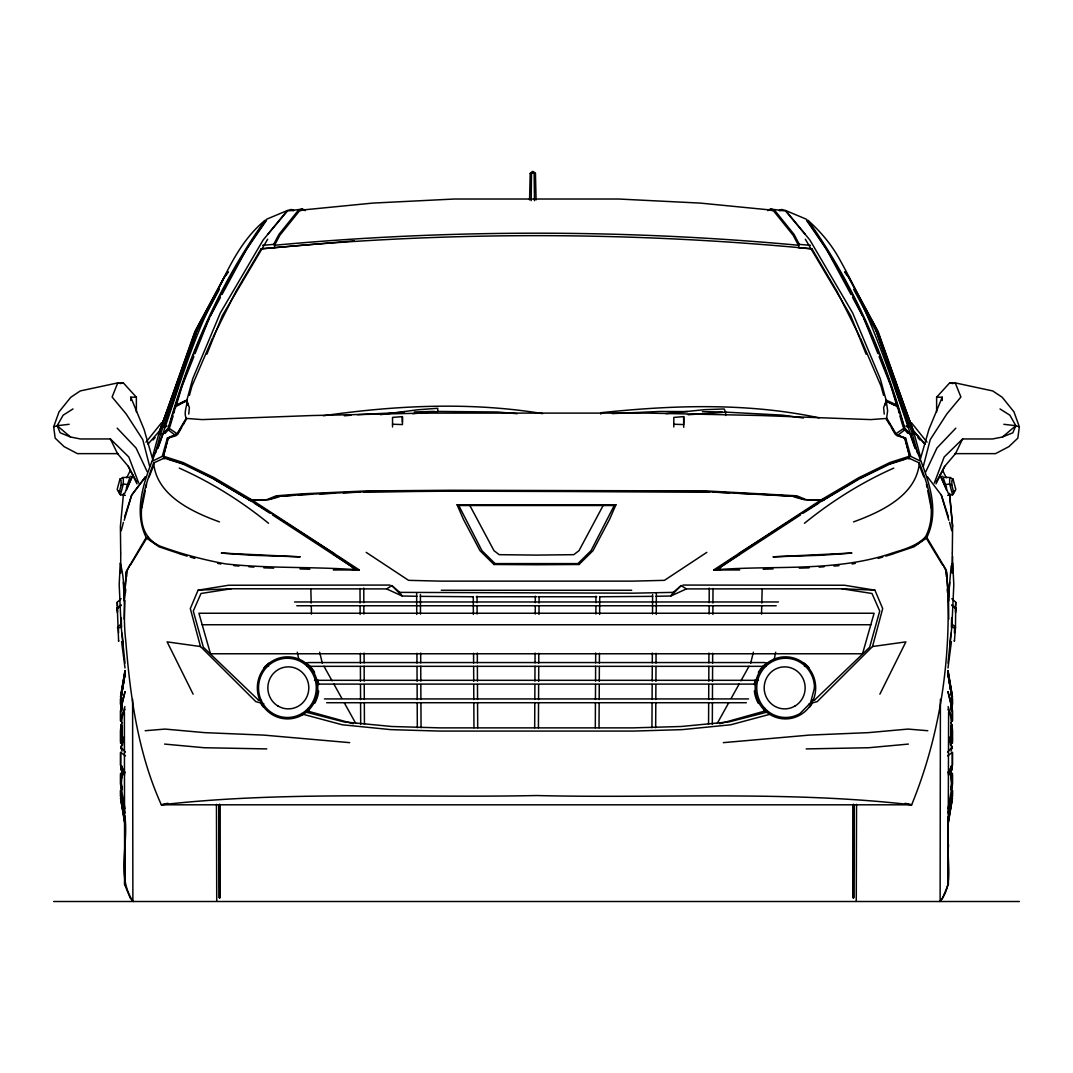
<?xml version="1.0" encoding="UTF-8"?>
<svg xmlns="http://www.w3.org/2000/svg" width="1073" height="1073" viewBox="0 0 1073 1073"><rect width="100%" height="100%" fill="white"/><g stroke="black" fill="none" stroke-linecap="round" stroke-linejoin="round"><path stroke-width="1.5" d="M124.388 711.949L124.629 884.487L130.235 898.007L132.878 901.079L132.596 699.274M219.683 804.656L219.361 898.007L219.093 804.83M853.907 804.83L853.639 898.007L853.317 804.656M856.549 804.334L856.267 901.079M948.143 822.079L948.063 884.903L942.416 898.436L939.8 901.508M124.884 826.384L124.629 884.487L124.937 881.188M853.437 804.146L853.303 898.195L853.558 804.67M535.253 614.051L535.279 605.923M535.293 602.677L535.32 596.186M539.008 614.413L539.048 606.312M539.062 603.066L539.089 596.588M595.891 614.051L595.917 605.923M595.931 602.677L595.944 596.186M599.633 614.413L599.713 596.588M652.518 614.051L652.585 594.549M656.26 614.413L656.354 593.342M709.132 614.051L709.159 605.923M709.173 602.677L709.226 588.058M712.874 614.413L712.901 606.312M712.928 603.066L712.995 588.487M948.063 884.903L948.612 711.949M948.545 844.746C946.721 863.403 953.682 885.466 940.122 901.079L940.404 699.274M120.619 752.803L120.552 765.425L122.067 768.268M120.552 743.334L120.619 730.619M534.676 727.709L534.81 702.775M534.823 699.462L534.904 684.507M534.917 681.181L534.998 666.226M535.025 662.899L535.065 653.041M538.418 727.735L538.539 702.882M538.566 699.569L538.633 684.654M538.659 681.342L538.74 666.427M538.753 663.114L538.807 653.283M595.3 727.709L595.435 702.775M595.448 699.462L595.528 684.507M595.542 681.181L595.622 666.226M595.636 662.899L595.689 653.041M599.431 653.283L599.378 663.114M599.029 727.735L599.163 702.882M599.19 699.569L599.271 684.654M599.284 681.342L599.364 666.427M651.941 727.709L652.076 702.775M652.089 699.462L652.169 684.507M652.183 681.181L652.263 666.226M652.277 662.899L652.33 653.041M655.67 727.735L655.804 702.882M655.818 699.569L655.898 684.654M655.911 681.342L655.992 666.427M656.019 663.114L656.059 653.283M708.556 724.382L708.676 702.775M708.69 699.462L708.77 684.507M708.784 681.181L708.864 666.226M708.877 662.899L708.931 653.041M712.311 724.423L712.418 702.882M712.432 699.569L712.512 684.654M712.526 681.342L712.606 666.427M712.62 663.114L712.673 653.283M952.381 741.604L952.448 729.01L950.933 726.072M120.552 721.163L120.619 710.903L121.853 706.034M120.619 774.854L120.552 784.819L121.678 789.58M954.434 632.842L954.608 626.632M951.671 617.82L951.362 627.142L955.466 627.973L954.38 641.319L954.38 640.46M120.552 704.961L120.619 699.06M943.194 565.243L946.601 572.03C952.556 650.6 941.611 731.866 911.648 804.817L161.352 804.804C137.974 753.219 130.168 696.176 125.715 640.179C122.483 614.668 126.99 587.924 120.297 563.084L119.183 584.45L121.075 625.774L125.005 663.141M531.175 200.691L531.511 172.753L532.825 171.492L535.454 173.464L536.084 199.94M952.288 552.903L952.609 526.4L949.525 493.553M947.633 752.066L951.885 747.358C948.277 734.79 954.93 721.405 947.848 709.159M955.466 627.973L955.681 608.19L951.952 604.703M120.619 790.734L120.552 796.233L124.87 820.376M949.954 643.948L949.94 644.833L950.879 633.298M952.341 573.13L952.261 553.266M950.45 745.199L950.571 736.628M952.341 572.955L952.609 556.579M947.674 495.377L952.569 494.774L953.843 492.708L951.831 485.224L951.912 480.489L953.025 479.041L951.349 478.424M529.566 199.94L530.21 173.464L532.825 171.492L535.454 173.464M761.522 614.172L761.723 606.232M761.803 603.066L762.165 588.769M117.413 612.737L117.252 602.221L121.155 598.68M183.309 424.76L186.554 418.43L202.14 419.597L312.069 415.533L425.042 413.105L647.958 413.105L760.931 415.533L870.86 419.597L886.446 418.43L895.687 433.975L905.116 438.549L909.622 456.441L908.59 458.01L919.346 462.946C928.48 485.881 937.628 513.591 925.422 537.023C916.744 545.781 904.968 549.175 893.487 552.662C835.706 572.727 773.271 564.827 713.679 569.964L821.529 499.629L858.749 477.726L889.96 462.503L909.609 456.186L904.619 437.838M293.506 210.093L291.239 209.476L287.256 210.563L263.14 239.99L220.273 313.075L192.738 378.742L186.903 400.081L188.083 405.245M925.422 537.023L924.926 537.653L926.348 538.069L914.022 546.801L893.997 553.52M948.747 601.001L948.076 600.478L951.174 566.142L952.703 563.084L953.817 584.45L951.925 625.774L947.995 663.141M951.845 598.68L955.748 602.221L955.506 606.205M955.493 611.261L955.681 608.19L951.912 605.548M949.672 582.223L948.532 600.531L948.747 619.201M121.571 789.835L121.826 785.946M951.174 708.904L951.885 697.785L951.121 692.97L951.657 696.149M951.228 708.408L951.925 697.463L947.888 671.725M122.563 775.202L122.429 770.038M121.075 787.944L122.322 770.266M951.228 706.839L951.456 703.74M951.603 711.332L951.094 701.916M951.671 711.104L951.295 704.746M124.253 619.201L124.924 600.478L124.24 600.075L126.332 571.346L146.183 537.493C131.295 506.885 147.591 472.911 158.938 443.793M125.501 592.497L125.742 589.305M126.668 576.523L127.016 571.735M951.228 707.63L951.456 704.331M124.253 601.001L126.399 572.03L129.806 565.243M123.502 493.459L120.391 526.508L120.713 552.903M121.236 769.073L121.557 765.8M188.754 414.084L189.385 407.646L186.729 400.886L176.844 405.755L174.725 408.022L168.595 427.939L162.948 434.136M121.115 787.864L121.437 784.604M950.571 738.479L951.885 725.536L951.067 722.505M121.437 765.72L121.115 768.912L122.751 774.894M951.563 710.702L951.885 707.496L948.089 691.562M120.739 553.266L120.659 573.13M124.213 520.271L131.657 495.109L145.593 476.653M951.603 710.93L951.174 704.706M121.397 783.733L121.826 789.862M889.691 424.76L886.472 419.275L887.626 410.785L886.271 400.886L896.156 405.755L898.275 408.022L904.405 427.939L910.052 434.136M955.587 612.737L955.748 602.221M947.995 667.996L951.416 641.6M936.622 411.965L936.622 397.198L949.672 382.9L955.252 382.9L992.74 390.948L1002.222 397.278L1013.972 411.871L1019.35 426.853L1017.821 438.16L1008.915 446.623L995.556 453.638L954.89 453.638M125.112 671.725L121.075 697.463L121.772 708.408M122.376 689.751L122.885 686.546M123.395 683.327L123.905 680.121M124.401 676.902L124.911 673.696M947.888 823.393L948.653 818.565M949.149 815.346L949.659 812.127M950.168 808.921L950.665 805.702M951.174 802.483L951.671 799.264M948.089 821.14L951.885 797.065M124.937 670.665L120.552 696.753L125.098 670.545M948.063 824.198L952.448 798.164L947.902 824.533M122.228 690.932L122.791 687.645M123.355 684.346L123.918 681.06M124.468 677.76L125.031 674.474M947.969 820.282L951.885 797.36L948.022 820.067M121.343 696.149L121.906 692.917L121.115 697.785L121.826 708.904M124.414 678.404L124.978 675.172M121.906 701.916L121.397 711.332M124.87 674.327L120.552 698.577L120.619 703.942L121.853 697.665M948.049 808.774L951.885 787.341L950.678 770.266M948.13 820.376L952.448 796.233L952.448 790.358L947.995 813.052M121.705 704.746L121.329 711.104M947.982 819.973L952.381 796.126L952.381 790.734M121.209 695.894L123.851 681.65M898.946 412.85L897.806 406.519C876.936 340.007 846.892 275.841 806.172 219.12L785.744 210.563L781.761 209.476L779.508 210.093M719.742 723.712L763.989 711.278L764.633 707.992M773.995 660.351L775.699 652.196M141.837 507.864L145.298 490.669M145.928 487.544L146.558 484.419M168.381 437.838L163.391 456.186L183.04 462.503L214.251 477.726L251.471 499.629L359.321 569.964C315.194 566.383 269.994 568.797 225.652 563.902C203.32 559.757 181.377 553.963 160.051 546.13C128.264 531.484 144.694 487.102 153.654 462.946L164.41 458.01L163.378 456.441L167.884 438.549L177.313 433.975L186.554 418.43M164.209 458.05L183.429 464.22L213.768 479.014L250.264 500.528L269.283 499.589L277.049 496.423L303.351 494.492L366.993 491.608L451.103 490.965L706.007 491.608L795.951 496.423L803.717 499.589L822.736 500.528L859.232 479.014L889.571 464.22L908.791 458.05M124.911 691.562L121.115 707.496L121.437 710.702M951.322 789.58L952.448 784.819L952.381 774.854M152.393 461.189L162.278 456.347L167.361 438.106L177.139 433.774L186.246 418.188C181.538 409.51 195.474 392.624 177.622 405.634M125.085 691.777L120.552 710.581L120.619 720.64L124.884 706.557M750.671 663.302L753.353 652.21M121.826 704.706L121.397 710.93M951.174 789.862L951.603 783.733M121.249 530.759L123.395 522.363M951.282 748.833L951.925 746.298M951.147 788.467L952.381 783.666L952.448 773.325L951.054 777.777M923.303 466.393L930.237 439.608L946.855 413.91L960.898 397.037L955.252 382.9M125.152 709.159C118.07 721.405 124.723 734.79 121.115 747.358L125.367 752.066M121.651 478.424L119.975 479.041L117.185 489.476L120.431 494.774L125.326 495.377M121.075 748.096L121.933 744.877M809.176 703.794L817.17 701.648L872.523 646.536L882.69 608.579L874.911 590.177L844.397 585.241L682.978 585.067M119.157 492.708L121.169 485.224L121.088 480.489L119.975 479.041M152.755 456.065L159.569 430.877L148.007 444.128M155.478 452.9L160.628 433.841L196.48 331.959L219.335 289.375M121.933 722.505L121.115 725.536L122.429 738.479M161.379 433.814L158.884 433.814L159.703 430.796L195.849 330.095L224.525 277.129L228.415 271.898M950.249 774.894L951.885 768.912L951.563 765.72M189.398 395.387L191.933 386.173L212.347 338.572M951.013 727.762L951.885 724.61M870.807 624.741L862.531 653.765L210.469 653.765L198.921 613.246L874.079 613.246L870.807 624.741L202.193 624.741M920.339 459.244L928.936 429.388L942.228 397.198L936.622 397.198M121.115 769.851L121.987 766.846M951.013 751.194L951.885 748.216M169.789 427.148L173.102 416.029M174.054 412.85L175.194 406.519C196.064 340.007 226.108 275.841 266.828 219.12L287.256 210.563M175.945 406.506L182.048 386.146L193.864 356.638M121.933 766.444L121.075 769.274L124.602 774.867M884.917 405.245L886.271 400.886L883.615 407.646L884.246 414.084M124.562 516.971L131.617 495.243L145.526 476.788M951.067 728.916L951.925 726.26M126.306 488.269L130.262 476.157M158.884 433.814L194.709 331.959L223.895 277.639L227.784 272.26M178.279 386.709L164.249 426.826L166.878 425.981M157.932 448.273L163.042 433.894L168.273 428.275C188.942 354.398 220.273 282.776 265.085 220.287C236.382 243.812 223.774 279.771 207.237 311.693C187.118 355.793 174.295 402.455 157.852 447.857M176.911 387.018L196.788 331.074M118.11 453.638L77.444 453.638L64.085 446.623L55.179 438.16L53.65 426.853L59.028 411.871L70.778 397.278L80.26 390.934L117.748 382.9L123.328 382.9L136.378 397.198L136.378 411.965M165.564 414.929L159.636 430.702L160.413 431.48M934.288 483.078L944.186 457.004L962.615 438.951L992.525 438.978L1002.49 436.993L1012.845 432.781L1015.823 425.699L1009.881 415.197L1000.009 408.947M149.147 476.975L153.131 466.675M117.748 382.9L112.102 397.037L126.145 413.91L142.763 439.608L149.697 466.393M195.098 353.54L209.396 317.823M206.888 354.184L222.299 315.677L267.673 239.225M942.671 565.189L926.388 538.378C941.893 507.569 925.704 473.3 914.062 443.793M390.022 585.067L228.603 585.241L198.089 590.177L190.31 608.579L200.477 646.536L255.83 701.648L263.824 703.794M615.915 504.779L609.518 519.466L592.993 550.69L579.018 564.492L536.5 564.76L493.982 564.492L480.007 550.69L463.482 519.466L457.085 504.779L615.915 504.779L614.239 505.517L458.761 505.517L457.085 504.779M126.413 489.945L132.904 475.218M124.562 493.62L132.757 475.393M614.239 505.517L591.035 550.677L577.945 563.593L495.055 563.593L493.982 564.492M925.664 472.013L936.957 447.991L955.815 428.167M962.615 438.951L955.48 453.638L944.696 466.353L936.246 482.085M166.302 413.427L169.226 407.458M935.991 483.91L944.696 466.353M879.873 694.164L905.867 641.882L872.523 646.536M213.084 337.096L235.899 291.521L261.074 248.842L274.554 247.675C453.114 231.178 633.446 231.728 811.926 248.842L837.101 291.521L859.916 337.096M126.694 477.767L130.302 470.551M122.067 726.072L120.552 729.01L120.619 741.604M953.843 492.708L955.815 489.476L953.025 479.041M262.644 245.328L273.669 244.376L278.953 234.397L298.428 210.174L302.197 209.087L304.383 209.704M950.933 768.268L952.448 765.425L952.381 752.803M603.147 505.517L579.004 550.677L573.773 554.674L536.5 555.103L499.227 554.674L493.996 550.677L469.853 505.517M210.187 316.361L220.434 297.436M222.004 294.525L246.441 249.379L266.439 220.394M717.394 723.148L728.755 702.708M731.196 698.335L739.31 683.742M740.933 680.819L749.048 666.226M53.65 426.853L57.177 425.699L63.119 415.197L72.991 408.947M181.699 427.51L177.675 434.377L175.596 435.893L167.361 438.106M947.767 772.775L952.381 764.942L952.448 752.24L947.62 755.902M130.329 565.189L146.612 538.378L146.183 537.493M948.398 774.867L951.925 769.274L951.067 766.457M169.306 428.744L164.987 433.492M874.911 590.177L841.782 588.769L686.371 588.916L681.14 585.576L673.254 592.376L670.88 595.998L655.992 596.293M918.729 463.724L919.346 462.946C916.449 495.592 880.531 512.076 853.531 521.894M145.968 442.17L161.621 422.655M267.861 234.263L287.256 211.247M153.037 439.97L155.142 437.543M681.14 585.576L670.88 595.998L686.371 588.916M175.194 406.519L177.032 404.669L186.903 400.081M912.587 431.48L913.364 430.702L907.436 414.929M810.356 245.328L799.331 244.376L798.446 247.675L811.926 248.842M811.577 700.656L814.809 699.824L869.64 647.247L879.726 611.047L872 593.49L841.782 588.769M121.048 604.703L117.319 608.19L118.62 641.319L118.62 640.46M117.493 627.209L121.37 623.775L121.329 617.82M117.507 611.261L117.319 608.19L121.088 605.548M920.607 461.189L910.722 456.347L905.639 438.106L897.404 435.893L895.325 434.377L891.301 427.51M1002.49 436.993L1015.823 425.699L1019.35 426.853M886.754 418.188L895.861 433.774L897.752 435.236L905.263 429.482M804.455 523.289C831.723 501.158 861.632 482.381 893.742 468.11M800.445 514.96L717.461 569.092L734.509 556.713M916.892 544.467L924.872 538.807M895.861 433.774L904.405 427.939M717.461 569.092L739.297 554.446M803.154 513.202L818.538 503.25M803.57 512.049L858.145 479.027M802.175 512.948L738.439 553.856M198.089 590.177L231.218 588.769L386.629 588.916L391.86 585.576L399.746 592.376L402.12 595.998L417.008 596.293M706.812 552.367L664.428 580.345L632.668 581.137L440.332 581.137L408.572 580.345L366.188 552.367M822.736 500.528L824.238 499.602L822.548 499.039M530.21 173.464L534.139 172.753L534.475 200.691M121.169 485.224L123.328 484.044L128.224 484.634M164.035 458.868L165.322 458.184M122.362 737.728L123.395 737.231L123.449 742.328L122.429 742.677M859.58 478.317L888.431 464.126L904.713 459.096M213.768 479.014L248.762 499.602L250.452 499.039M164.102 427.269L166.731 426.41M878.183 558.403L882.757 557.035M885.802 556.122L893.433 553.842M352.105 569.428L355.539 569.092L338.491 556.713M273.669 244.376L274.554 245.248C448.608 229.179 624.392 229.179 798.446 245.248L793.162 235.255L773.66 211.019L769.918 209.932L700.387 203.105L618.517 199.015L454.483 199.015L372.626 203.105L303.082 209.932L299.34 211.019L279.838 235.255L274.554 245.248L274.554 247.675M768.617 209.704L770.803 209.087L784.417 210.885M767.705 210.563L769.918 209.932M779.508 210.791L781.761 210.174M288.583 210.885L302.197 209.087M770.749 714.068L730.74 724.771L682.2 729.627L633.66 731.075L439.34 731.075L390.8 729.627L342.26 724.771L302.251 714.068M767.973 711.895L729.211 721.874L681.14 726.501L633.057 727.87L439.943 727.87L391.86 726.501L343.789 721.874L305.027 711.895M167.884 803.261L161.352 804.804C285.794 790.68 411.536 798.164 536.5 795.536C661.424 798.58 787.233 790.439 911.648 804.817L905.116 803.275M763.989 711.278L767.168 710.554M811.631 700.535L814.809 699.824M852.15 564.022L855.396 563.325M120.069 383.598L123.328 382.9M268.491 498.972L276.271 495.806L302.707 493.808L366.403 490.938L450.767 490.254L706.597 490.938L796.729 495.806L804.509 498.972M163.23 458.251L164.41 458.01M117.534 627.973L121.638 627.142L121.37 623.775M231.218 588.769L201 593.49L193.274 611.047L203.36 647.247L258.177 699.824L261.41 700.656M380.513 414.674L417.585 409.792L437.744 408.276L437.73 411.536L412.662 413.682M323.362 415.761C395.763 405.353 470.148 401.678 542.562 413.615M944.495 477.311L950.772 477.539L949.685 479.014L949.672 484.044L952.569 494.774L954.527 491.421L953.025 491.421M944.777 484.634L949.672 484.044L951.831 485.224M138.712 483.078L128.814 457.004L110.385 438.951L80.475 438.978L70.51 436.993L60.155 432.781L57.177 425.699L69.168 424.304M248.762 499.602C259.532 500.635 270.222 500.273 280.107 496.343M666.011 413.655L704.492 409.658L724.168 408.974L725.63 412.18L725.63 415.492M688.101 414.741L725.63 412.18M908.388 744.085L868.728 747.733L806.185 748.914M354.264 240.808L261.074 248.842M344.339 415.801L350.978 415.224M357.631 414.647L404.333 412.314M723.309 742.65L809.297 735.099L868.325 732.644L907.999 729.077L927.823 730.726M145.177 730.726L165.001 729.077L204.675 732.644L263.703 735.099L349.691 742.65M909.622 456.441L910.722 456.347M392.53 424.237L402.455 424.573L402.415 416.632L392.53 417.397L392.53 426.96M683.742 427.309L683.702 416.632L673.817 417.397L673.817 426.96M897.524 408.075L898.275 408.022M283.393 496.102L294.914 495.27M298.2 495.029L311.492 494.304M819.088 567.121L824.064 566.759M834.003 566.048L838.979 565.686M612.281 413.615L659.721 411.455L687.592 411.589M319.848 493.915L334.897 493.231M343.266 492.856L359.991 492.105M363.331 491.944L450.942 491.139L709.669 491.944M414.366 411.952L434.377 411.402M763.171 569.226L773.029 568.931M799.305 568.14L809.149 567.845M954.93 608.176L956.137 608.15M673.254 592.376L633.204 593.168L399.746 592.376M652.692 596.347L600.022 596.762M130.772 400.484L130.772 397.198L136.378 397.198M911.621 433.814L914.116 433.814L913.297 430.796L877.164 330.095L848.475 277.129L844.585 271.898M119.975 491.421L118.473 491.421L120.431 494.774L123.328 484.044L123.315 479.014L122.228 477.539L128.505 477.311M333.301 569.964L359.321 569.964M713.679 569.964L739.699 569.964M441.285 590.271L631.715 590.271M472.978 596.762L420.308 596.347M476.264 596.762L536.5 596.762M538.123 596.762L596.736 596.762M294.579 601.966L778.421 601.966M296.792 605.762L776.208 605.762M307.857 662.551L765.143 662.551M265.272 666.306L268.585 666.306M306.757 666.333L766.243 666.333M804.415 666.306L807.728 666.306M314.496 680.322L758.504 680.322M316.709 684.105L756.291 684.105M324.448 698.925L748.552 698.925M326.661 702.721L746.339 702.721M53.65 901.508L1019.35 901.508M702.359 411.67L722.089 411.925M437.69 411.428L497.268 411.992L517.28 413.695M266.801 748.914L204.272 747.733L164.612 744.085M116.863 608.15L118.07 608.176M263.851 567.845L273.695 568.14M299.971 568.931L309.829 569.226M673.817 424.237L683.742 424.573M713.009 492.105L729.734 492.856M738.103 493.231L753.152 493.915M761.508 494.304L774.8 495.029M725.442 412.112L782.338 415.117L803.462 418.014M778.086 495.27L789.607 496.102M792.893 496.343C802.43 500.058 812.435 500.662 822.911 499.79M234.021 565.686L238.997 566.048M248.936 566.759L253.912 567.121M174.725 408.022L175.476 408.075M162.278 456.347L163.378 456.441M1003.832 424.304L1015.823 425.699M200.477 646.536L167.133 641.882L193.127 694.164M819.195 417.853C747.599 402.603 673.214 405.044 600.773 412.743L600.826 414.124M908.59 458.01L909.77 458.251M949.672 382.9L952.931 383.611M217.604 563.325L220.85 564.022M258.177 699.824L261.356 700.535M305.832 710.554L353.258 723.712M291.239 210.174L293.506 210.791M303.082 209.932L305.295 210.563M770.803 209.087L774.572 210.174L794.047 234.397L799.331 244.376M718.253 568.636L720.895 569.428M179.567 553.842L187.198 556.122M190.243 557.035L194.817 558.403M168.287 459.096L184.569 464.126L213.42 478.317M906.122 425.981L908.751 426.826L894.721 386.709M906.269 426.41L908.898 427.269M179.003 553.52L158.978 546.801L146.652 538.069L148.074 537.653L147.578 537.023M950.571 742.677L949.551 742.328L949.605 737.231L950.638 737.728M897.752 435.236L905.639 438.106M219.469 521.894C192.469 512.076 156.551 495.592 153.654 462.946L154.271 463.724M386.629 588.916L402.12 595.998L391.86 585.576M785.744 210.563L809.86 239.99L852.727 313.088L880.262 378.742L886.097 400.081L895.968 404.669L897.806 406.519M895.378 405.634L886.137 401.275L886.097 400.081M179.258 468.11C211.368 482.381 241.277 501.158 268.545 523.289M907.678 458.184L908.965 458.868M214.855 479.027L269.43 512.049M270.825 512.948L334.561 553.856M355.539 569.092L272.555 514.96M254.462 503.25L269.846 513.202M333.703 554.446L354.747 568.636M168.595 427.939L177.139 433.774M148.128 538.807L156.108 544.467M125.38 755.902L120.552 752.24L120.619 764.942L125.233 772.775M167.737 429.482L175.248 435.236M577.945 563.593L579.018 564.492M57.177 425.699L70.51 436.993M951.63 623.775L955.506 627.209M908.013 433.492L903.694 428.744M495.055 563.593L481.965 550.677L458.761 505.517M117.185 428.167L136.043 447.978L147.336 471.999M925.033 444.276L913.431 430.877L920.245 456.065M917.858 437.543L919.963 439.97M913.364 430.702L924.993 444.128M133.2 901.508C115.991 876.681 129.028 843.526 124.736 815.386M785.744 211.247L805.139 234.263M136.754 482.085L128.304 466.353L117.52 453.638L110.385 438.951M911.379 422.655L927.032 442.17M805.327 239.225L850.701 315.677L866.112 354.184M927.474 476.788L941.343 495.109L948.787 520.271M845.216 272.26L849.105 277.639L878.291 331.959L914.116 433.814M806.561 220.394L826.559 249.379L850.996 294.525M926.817 537.493L946.279 570.098L948.76 600.075M323.952 666.226L332.067 680.819M333.69 683.742L341.804 698.335M344.245 702.708L355.606 723.148M852.566 297.436L862.813 316.361M853.665 289.375L876.52 331.959L912.372 433.841L917.522 452.9M942.698 470.551L946.306 477.767M128.304 466.353L137.009 483.91M903.774 407.458L906.698 413.427M940.243 475.393L948.438 493.62M940.096 475.218L946.587 489.945M860.653 338.572L881.067 386.173L883.602 395.387M130.772 397.198L144.064 429.388L152.661 459.244M863.604 317.823L877.902 353.54M879.136 356.638L890.952 386.146L897.055 406.506M919.869 466.675L923.853 476.975M915.148 447.857C893.42 384.322 873.382 319.754 840.414 260.806C832.192 245.368 820.952 231.875 807.915 220.287C852.727 282.776 884.058 354.398 904.727 428.275L909.958 433.894L915.068 448.273M876.212 331.074L896.089 387.018M942.738 476.157L946.694 488.269M941.383 495.243L948.438 516.971M121.075 726.26L121.933 728.916M121.946 777.777L120.552 773.325L120.619 783.666L121.853 788.467M948.116 706.557L952.381 720.64L952.448 710.581L947.915 691.777M899.898 416.029L903.211 427.148M121.115 748.216L121.987 751.194M951.013 766.846L951.885 769.851M121.115 724.61L121.987 727.762M951.067 744.877L951.925 748.096M186.246 418.188L186.528 419.275M949.605 522.363L951.751 530.759M121.075 746.298L121.718 748.833M951.147 706.034L952.381 710.903L952.448 721.163M319.647 652.21L322.329 663.302M250.089 499.79L250.264 500.528M297.301 652.196L299.005 660.351M926.442 484.419L927.072 487.544M927.702 490.669L931.163 507.864M951.147 697.665L952.381 703.942L952.448 698.577L948.13 674.327M308.367 707.992L309.011 711.278M125.005 813.052L120.552 790.358L120.619 796.126L125.018 819.973M949.149 681.65L951.791 695.894M121.115 787.341L124.951 808.774M948.022 675.172L948.586 678.404M124.978 820.067L121.075 797.373L125.031 820.282M947.902 670.545L952.448 696.753L948.063 670.665M125.098 824.533L120.552 798.164L124.937 824.198M947.969 674.474L948.532 677.76M949.082 681.06L949.645 684.346M950.209 687.645L950.772 690.932M948.089 673.696L948.599 676.902M949.095 680.121L949.605 683.327M950.115 686.546L950.624 689.751M121.115 797.065L125.112 823.393M121.584 641.6L125.005 667.996M951.563 784.604L951.885 787.864M951.443 765.8L951.764 769.073M949.498 493.459L952.609 526.4M948.063 881.188L948.371 884.487L948.116 826.384M122.121 633.298L123.06 644.833L123.046 643.948M945.984 571.735L946.332 576.523M947.258 589.305L947.499 592.497M121.544 704.331L121.772 707.63M950.852 772.56L951.925 787.944M121.544 703.74L121.772 706.839M950.437 775.202L950.571 770.038M951.228 786.71L951.429 789.835M117.493 606.205L117.252 602.221M951.174 785.946L951.375 789.124M123.328 582.223L124.24 600.075M118.392 626.632L118.567 632.842M886.446 418.43L886.472 419.275M310.835 588.769L311.197 603.066M311.277 606.232L311.478 614.172M122.429 736.628L122.55 745.199M952.381 699.06L952.448 704.961M216.733 901.079L216.451 804.334M952.381 730.619L952.448 743.334M477.311 653.041L477.364 662.899M477.378 666.226L477.458 681.181M477.472 684.507L477.552 699.462M477.565 702.775L477.7 727.709M473.622 663.114L473.569 653.283M473.636 666.427L473.716 681.342M473.73 684.654L473.81 699.569M473.823 702.882L473.958 727.735M420.723 662.899L420.67 653.041M420.737 666.226L420.817 681.181M420.831 684.507L420.911 699.462M420.924 702.775L421.059 727.709M416.981 663.114L416.941 653.283M417.008 666.427L417.089 681.342M417.102 684.654L417.182 699.569M417.196 702.882L417.33 727.735M364.069 653.041L364.123 662.899M360.38 663.114L360.327 653.283M360.394 666.427L360.474 681.342M360.488 684.654L360.568 699.569M360.582 702.882L360.689 724.423M473.287 596.588L473.367 614.413M416.646 593.342L416.74 614.413M364.136 666.226L364.216 681.181M364.23 684.507L364.297 699.462M364.324 702.775L364.431 724.382M360.005 588.487L360.072 603.066M360.099 606.312L360.126 614.413M477.056 596.186L477.069 602.677M477.083 605.923L477.109 614.051M420.415 594.549L420.482 614.051M363.774 588.058L363.827 602.677M363.841 605.923L363.868 614.051M219.563 804.146L219.697 898.195L219.442 804.67M124.857 822.079L124.937 884.903M942.228 397.198L942.228 400.484M683.702 416.632L683.702 423.459M402.415 416.632L402.415 422.091M794.919 706.101A21.017 20.414 89.9 0 0 784.671 666.87A21.058 20.441 -90 0 0 764.177 687.873A21.098 20.494 90 0 0 794.905 706.061M278.081 706.101A21.017 20.414 -89.9 0 1 288.329 666.87A21.058 20.441 90 0 1 308.823 687.873A21.098 20.494 -90 0 1 278.095 706.061M812.1 703.392A31.023 31.023 0 0 1 809.391 707.348M758.37 703.392A31.023 31.023 0 0 1 754.373 691.052M754.373 684.708A31.023 31.023 0 0 1 755.258 679.839M758.356 672.355A31.023 31.023 0 0 1 767.061 662.725M803.409 662.725A31.023 31.023 0 0 1 809.391 668.399M318.641 691.052A31.037 31.037 0 0 1 314.644 703.392M263.596 707.362A31.037 31.037 0 0 1 260.887 703.392M263.596 668.385A31.037 31.037 0 0 1 269.578 662.712M305.953 662.725A31.037 31.037 0 0 1 314.644 672.355M317.742 679.839A31.037 31.037 0 0 1 318.641 684.708M814.461 687.873L810.611 702.694L800.029 713.518A29.615 28.864 89.9 0 1 771.179 713.532A29.615 28.864 89.9 0 1 756.747 687.873A29.628 28.864 -89.7 0 1 785.624 658.245A29.628 28.864 -89.7 0 1 814.474 687.873M851.694 553.078L821.18 555.264L773.003 556.833L851.694 553.078M299.997 556.833L251.82 555.264L221.306 553.078L299.997 556.833M811.617 703.392A31.037 30.245 -90 0 0 785.436 656.837A31.037 30.245 -90 0 0 759.241 703.392A31.037 30.245 -90 0 0 811.617 703.392M302.68 714.752A31.037 30.245 -90 0 0 302.693 660.995A31.037 30.245 -90 0 0 257.332 687.86A31.037 30.245 -90 0 0 302.68 714.752M301.835 713.532A29.628 28.877 -89.9 0 0 301.835 662.215A29.628 28.877 -89.9 0 0 258.526 687.873A29.628 28.877 -89.9 0 0 301.835 713.532"/></g></svg>
